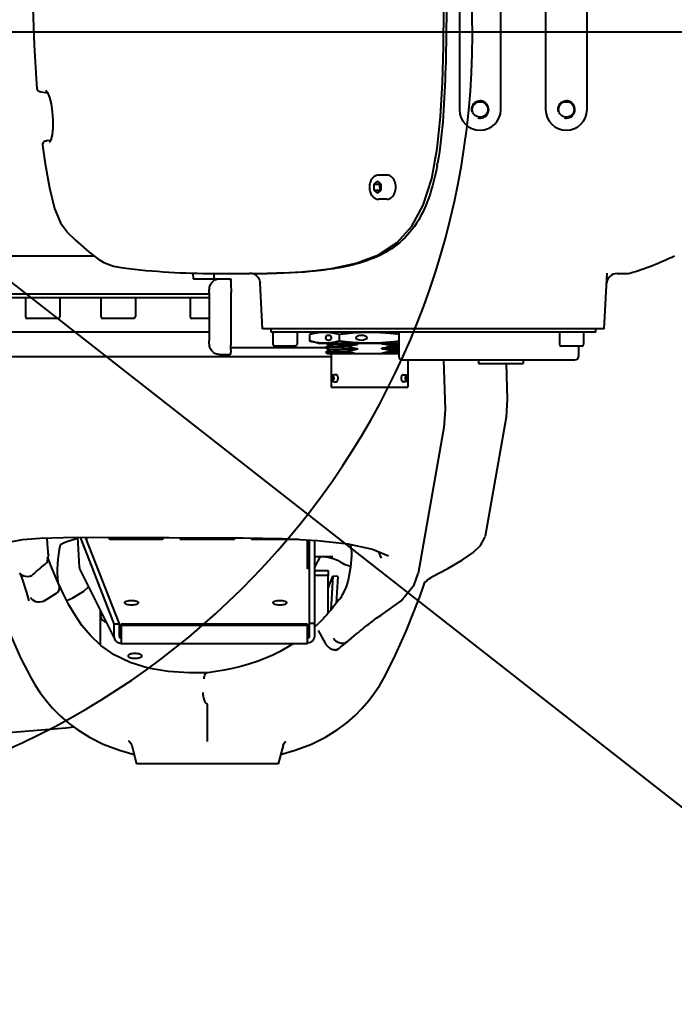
# Model space of a CAD drawing. Header units: millimetres. Extents: x 4086 to 10416, y 123 to 1549.
# Drawn here: x 9407.38 to 9439.56, y 545.85 to 593.84 of the extents above; entities that cross this region are included whole.
import ezdxf

# ---------------------------------------------------------------- set-up
doc = ezdxf.new("R2010")
doc.units = ezdxf.units.MM
doc.linetypes.add('CENTER', pattern=[0.6, 0.375, -0.075, 0.075, -0.075])
for name, color, linetype in [('中心线', 7, 'Continuous'), ('多重引线', 7, 'Continuous'), ('尺寸标注', 7, 'Continuous'), ('运动范围', 7, 'Continuous')]:
    doc.layers.add(name, color=color, linetype=linetype)
doc.styles.add('思源黑', font='SourceHanSansCN-Normal.ttf')
doc.dimstyles.new('STANDARD_1_6比例中六', dxfattribs={"dimtxt": 10, "dimasz": 8, "dimexe": 2, "dimexo": 1.5, "dimtad": 1, "dimdec": 1, "dimlfac": 6, "dimdsep": 46, "dimtxsty": '思源黑', "dimcen": 0.09, "dimclrd": 256, "dimclre": 256, "dimadec": 0, "dimazin": 0, "dimtp": 0.01, "dimtm": 0.01, "dimtfac": 1, "dimtdec": 1, "dimtofl": 0, "dimtmove": 0, "dimatfit": 3, "dimfxl": 1, "dimtolj": 1, "dimlwd": -1, "dimlwe": -1, "dimarcsym": 0})
doc.dimstyles.new('尺寸标注_1_6比例中六弯折', dxfattribs={"dimtxt": 10, "dimasz": 8, "dimexe": 2, "dimexo": 1.5, "dimgap": 1, "dimtad": 1, "dimtih": 1, "dimtoh": 1, "dimdec": 1, "dimlfac": 6, "dimdsep": 46, "dimtxsty": '思源黑', "dimcen": 0.09, "dimadec": 0, "dimazin": 0, "dimtp": 0.01, "dimtm": 0.01, "dimtfac": 1, "dimtdec": 1, "dimtofl": 0, "dimtmove": 0, "dimatfit": 3, "dimfxl": 1, "dimtolj": 1, "dimarcsym": 0})

# ---------------------------------------------------------------- blocks, each defined once
blk = doc.blocks.new('*D873')
at = {"layer": 'Defpoints', "color": 0}
for p in [(9391.173, 593.233), (9581.13, 444.663)]:
    blk.add_point(p, dxfattribs=at)
at = {"layer": '尺寸标注', "color": 0, "linetype": 'CENTER'}
for p, q in [((9391.083, 593.233), (9391.263, 593.233)), ((9391.173, 593.143), (9391.173, 593.323))]:
    blk.add_line(p, q, dxfattribs=at)
at = {"layer": '尺寸标注', "color": 0, "linetype": 'CENTER', "lineweight": -2}
for p in [(9587.431, 439.735), (9656.765, 423.526)]:
    blk.add_line(p, (9608.155, 423.526), dxfattribs=at)
at = {"layer": '尺寸标注', "color": 0}
blk.add_solid([(9588.253, 440.785), (9586.61, 438.684), (9581.13, 444.663)], dxfattribs=at)
at = {"layer": '尺寸标注', "color": 0, "insert": (9632.96, 429.703), "char_height": 10, "attachment_point": 5, "style": '思源黑'}
blk.add_mtext('\\A1;R1421.9', dxfattribs=at)
blk = doc.blocks.new('*D875')
at = {"layer": 'Defpoints', "color": 0}
for p in [(9437.508, 663.682), (9332.86, 603.515), (9333.455, 603.41), (9396.08, 593.233), (9396.685, 593.233)]:
    blk.add_point(p, dxfattribs=at)
at = {"layer": '尺寸标注'}
for p, q in [((9331.382, 603.775), (9306.163, 608.222)), ((9398.185, 593.233), (9477.494, 593.233))]:
    blk.add_line(p, q, dxfattribs=at)
blk.add_arc((9391.173, 593.233), 84.321, 5.43799, 164.56201, dxfattribs=at)
for points in [[(9308.593, 615.972), (9311.195, 615.385), (9308.133, 607.875)], [(9473.783, 601.16), (9476.447, 601.287), (9475.494, 593.233)]]:
    blk.add_solid(points, dxfattribs=at)
at = {"layer": '尺寸标注', "color": 0, "insert": (9399.038, 683.136), "char_height": 10, "attachment_point": 5, "rotation": 355, "style": '思源黑'}
blk.add_mtext('+170%%D', dxfattribs=at)
blk = doc.blocks.new('*D876')
at = {"layer": 'Defpoints', "color": 0}
for p in [(9396.08, 593.233), (9396.685, 593.233), (9333.455, 583.055), (9332.86, 582.95), (9357.77, 515.796)]:
    blk.add_point(p, dxfattribs=at)
at = {"layer": '尺寸标注'}
for p, q in [((9398.185, 593.233), (9477.506, 593.233)), ((9331.382, 582.69), (9306.151, 578.241))]:
    blk.add_line(p, q, dxfattribs=at)
blk.add_arc((9391.173, 593.233), 84.333, 195.43722, 354.56278, dxfattribs=at)
for points in [[(9476.459, 585.178), (9473.795, 585.305), (9475.506, 593.233)], [(9311.183, 571.078), (9308.582, 570.491), (9308.121, 578.588)]]:
    blk.add_solid(points, dxfattribs=at)
at = {"layer": '尺寸标注', "color": 0, "insert": (9398.007, 515.123), "char_height": 10, "attachment_point": 5, "rotation": 5, "style": '思源黑'}
blk.add_mtext('-170%%D', dxfattribs=at)
blk = doc.blocks.new('*D880')
at = {"layer": 'Defpoints', "color": 0}
for p in [(9420.668, 617.837), (9391.173, 593.143)]:
    blk.add_point(p, dxfattribs=at)
at = {"layer": '尺寸标注', "color": 0, "linetype": 'CENTER', "lineweight": -2}
for p in [(9426.802, 622.973), (9532.955, 677.327)]:
    blk.add_line(p, (9491.722, 677.327), dxfattribs=at)
at = {"layer": '尺寸标注', "color": 0, "linetype": 'CENTER'}
for p, q in [((9391.083, 593.143), (9391.263, 593.143)), ((9391.173, 593.053), (9391.173, 593.233))]:
    blk.add_line(p, q, dxfattribs=at)
at = {"layer": '尺寸标注', "color": 0}
blk.add_solid([(9425.946, 623.995), (9427.658, 621.95), (9420.668, 617.837)], dxfattribs=at)
at = {"layer": '尺寸标注', "color": 0, "insert": (9512.839, 683.511), "char_height": 10, "attachment_point": 5, "style": '思源黑'}
blk.add_mtext('\\A1;R230.8', dxfattribs=at)

msp = doc.modelspace()

# ---------------------------------------------------------------- linework, layer by layer
at = {"layer": '中心线', "linetype": 'CENTER', "ltscale": 20}
msp.add_line((9391.173, 593.233), (9551.36, 593.233), dxfattribs=at)
at = {"layer": '多重引线'}
msp.add_arc((9391.173, 593.143), 38.468, 189.95, 169.8488, dxfattribs=at)
at = {"layer": '尺寸标注'}
msp.add_line((9581.13, 444.663), (9391.263, 593.233), dxfattribs=at)
at = {"layer": '运动范围', "linetype": 'Continuous'}
for p, q in [((9428.994, 602.985), (9428.994, 589.417)), ((9431.029, 589.417), (9431.029, 602.985)), ((9433.234, 602.985), (9433.234, 589.417)), ((9435.269, 589.417), (9435.269, 602.985)), ((9408.29, 590.337), (9408.341, 590.305)), ((9408.434, 590.283), (9408.432, 590.283)), ((9408.447, 590.282), (9408.434, 590.283)), ((9408.434, 590.283), (9408.661, 590.253)), ((9408.661, 590.253), (9408.755, 590.24)), ((9408.677, 590.367), (9408.677, 590.366)), ((9408.7, 587.873), (9408.703, 587.873)), ((9408.906, 587.902), (9408.703, 587.873)), ((9408.703, 587.873), (9408.717, 587.874)), ((9408.905, 587.898), (9408.857, 587.811)), ((9408.512, 587.715), (9408.512, 587.67)), ((9408.857, 587.811), (9408.874, 587.814)), ((9408.874, 587.814), (9408.874, 587.814)), ((9425.436, 586.194), (9425.031, 586.194)), ((9424.973, 585.894), (9424.787, 585.747)), ((9424.787, 585.747), (9424.787, 585.454)), ((9424.787, 585.747), (9425.088, 585.747)), ((9424.787, 585.454), (9425.088, 585.454)), ((9424.787, 585.454), (9424.973, 585.307)), ((9425.159, 585.747), (9424.973, 585.894)), ((9424.973, 585.307), (9425.159, 585.454)), ((9425.123, 585.776), (9425.088, 585.747)), ((9425.088, 585.747), (9425.088, 585.454)), ((9425.088, 585.454), (9425.123, 585.426)), ((9425.159, 585.454), (9425.159, 585.747)), ((9425.436, 585.007), (9425.031, 585.007)), ((9409.724, 583.399), (9409.721, 583.402)), ((9411.069, 582.209), (9403.782, 582.209)), ((9411.286, 582.044), (9411.295, 582.038)), ((9412.002, 581.722), (9412.473, 581.635)), ((9412.473, 581.635), (9412.49, 581.633)), ((9415.896, 581.381), (9415.906, 581.106)), ((9416.952, 581.361), (9418.69, 581.361)), ((9418.774, 581.361), (9418.689, 581.361)), ((9418.814, 581.361), (9418.774, 581.361)), ((9418.912, 581.328), (9419.013, 581.267)), ((9419.581, 581.366), (9419.547, 581.366)), ((9419.708, 581.368), (9419.581, 581.366)), ((9436.117, 578.647), (9436.26, 581.37)), ((9436.742, 581.361), (9437.232, 581.361)), ((9415.906, 581.106), (9417.759, 581.106)), ((9417.759, 581.106), (9417.759, 580.94)), ((9419.18, 581.038), (9419.209, 580.893)), ((9419.327, 578.647), (9419.209, 580.893)), ((9416.703, 580.343), (9404.317, 580.343)), ((9407.67, 580.173), (9404.525, 580.173)), ((9407.67, 580.173), (9407.67, 579.241)), ((9416.703, 580.173), (9407.672, 580.173)), ((9409.366, 580.173), (9409.366, 579.241)), ((9411.384, 580.173), (9411.384, 579.241)), ((9413.08, 580.173), (9413.08, 579.241)), ((9415.765, 580.173), (9415.765, 579.241)), ((9416.703, 580.428), (9416.703, 578.053)), ((9417.775, 578.053), (9417.775, 580.428)), ((9409.281, 579.156), (9407.755, 579.156)), ((9412.995, 579.156), (9411.469, 579.156)), ((9416.703, 579.156), (9415.85, 579.156)), ((9416.703, 578.477), (9406.098, 578.477)), ((9436.117, 578.647), (9419.327, 578.647)), ((9419.751, 578.477), (9419.751, 578.647)), ((9435.693, 578.477), (9419.751, 578.477)), ((9419.835, 578.477), (9419.835, 577.884)), ((9421.023, 578.477), (9421.023, 577.884)), ((9422.06, 578.477), (9421.629, 578.362)), ((9421.629, 578.362), (9421.629, 578.054)), ((9422.432, 578.467), (9422.431, 578.467)), ((9422.445, 578.467), (9422.432, 578.467)), ((9423.107, 578.054), (9423.107, 578.362)), ((9426.026, 578.477), (9426.026, 577.29)), ((9433.912, 578.477), (9433.912, 577.884)), ((9435.099, 578.477), (9435.099, 577.884)), ((9435.693, 578.477), (9435.693, 578.647)), ((9420.938, 577.799), (9419.92, 577.799)), ((9422.06, 577.939), (9421.629, 578.054)), ((9422.06, 577.939), (9426.026, 577.939)), ((9422.43, 577.949), (9422.431, 577.949)), ((9422.591, 577.832), (9422.431, 577.739)), ((9422.455, 577.939), (9422.591, 577.861)), ((9422.591, 577.831), (9422.591, 577.861)), ((9422.592, 577.832), (9422.591, 577.832)), ((9423.569, 577.779), (9423.569, 577.756)), ((9423.981, 577.909), (9423.981, 577.879)), ((9425.188, 577.933), (9425.22, 577.939)), ((9425.188, 577.903), (9425.188, 577.933)), ((9425.207, 577.933), (9425.2, 577.933)), ((9425.255, 577.934), (9425.207, 577.933)), ((9425.269, 577.934), (9425.255, 577.934)), ((9425.285, 577.935), (9425.269, 577.934)), ((9425.368, 577.936), (9425.339, 577.936)), ((9425.402, 577.937), (9425.368, 577.936)), ((9425.442, 577.938), (9425.402, 577.937)), ((9425.495, 577.939), (9425.442, 577.938)), ((9425.599, 577.793), (9425.599, 577.817)), ((9435.015, 577.799), (9433.997, 577.799)), ((9434.845, 577.799), (9434.845, 577.29)), ((9405.021, 577.29), (9422.7, 577.29)), ((9417.224, 577.375), (9417.728, 577.375)), ((9422.431, 577.714), (9417.769, 577.714)), ((9422.43, 577.738), (9422.431, 577.739)), ((9422.43, 577.738), (9422.43, 577.714)), ((9422.43, 577.714), (9422.431, 577.713)), ((9422.43, 577.499), (9422.431, 577.5)), ((9422.43, 577.499), (9422.43, 577.475)), ((9422.43, 577.475), (9422.431, 577.474)), ((9422.431, 577.713), (9422.591, 577.621)), ((9422.591, 577.592), (9422.431, 577.5)), ((9422.431, 577.474), (9422.491, 577.439)), ((9422.491, 577.439), (9424.257, 577.439)), ((9422.591, 577.592), (9422.591, 577.622)), ((9422.592, 577.593), (9422.591, 577.592)), ((9422.7, 577.396), (9422.7, 575.785)), ((9423.569, 577.54), (9423.569, 577.516)), ((9423.981, 577.67), (9423.981, 577.64)), ((9424.564, 577.429), (9424.584, 577.429)), ((9424.912, 577.439), (9426.026, 577.439)), ((9425.188, 577.663), (9425.188, 577.693)), ((9425.188, 577.454), (9425.248, 577.455)), ((9425.188, 577.439), (9425.188, 577.454)), ((9425.248, 577.455), (9425.254, 577.455)), ((9425.254, 577.455), (9425.319, 577.457)), ((9425.319, 577.457), (9425.323, 577.457)), ((9425.323, 577.457), (9425.531, 577.461)), ((9425.531, 577.461), (9425.534, 577.461)), ((9425.599, 577.554), (9425.599, 577.578)), ((9426.029, 577.443), (9426, 577.442)), ((9426.195, 577.121), (9434.675, 577.121)), ((9426.469, 577.121), (9426.469, 575.785)), ((9428.211, 577.121), (9428.296, 574.683)), ((9429.927, 577.121), (9429.927, 576.942)), ((9429.927, 576.942), (9432.131, 576.942)), ((9431.288, 576.942), (9431.349, 575.192)), ((9432.131, 577.121), (9432.131, 576.942)), ((9422.952, 576.384), (9422.825, 576.384)), ((9426.216, 576.384), (9426.343, 576.384)), ((9422.825, 576.048), (9422.952, 576.048)), ((9426.343, 576.048), (9426.216, 576.048)), ((9422.7, 575.785), (9426.469, 575.785)), ((9431.349, 575.192), (9431.287, 574.307)), ((9428.296, 574.683), (9428.234, 573.798)), ((9431.287, 574.307), (9430.256, 568.462)), ((9428.234, 573.798), (9426.97, 566.628)), ((9410.226, 568.402), (9410.319, 566.937)), ((9412.039, 564.146), (9410.374, 568.403)), ((9412.289, 564.161), (9410.63, 568.404)), ((9410.677, 568.404), (9410.677, 568.284)), ((9411.024, 568.406), (9412.771, 568.4)), ((9411.754, 568.403), (9411.754, 568.386)), ((9414.383, 568.301), (9411.839, 568.301)), ((9412.771, 568.4), (9414.737, 568.389)), ((9414.468, 568.391), (9414.468, 568.386)), ((9414.737, 568.389), (9416.613, 568.373)), ((9417.885, 568.301), (9415.341, 568.301)), ((9416.613, 568.373), (9418.374, 568.374)), ((9418.374, 568.374), (9420.28, 568.342)), ((9421.074, 568.301), (9418.843, 568.301)), ((9421.531, 566.848), (9421.531, 568.278)), ((9421.616, 568.273), (9421.616, 563.528)), ((9421.871, 568.26), (9421.871, 563.528)), ((9408.795, 567.581), (9408.783, 567.69)), ((9423.629, 568.059), (9423.673, 567.838)), ((9423.673, 567.838), (9423.69, 567.676)), ((9423.69, 567.676), (9423.692, 567.493)), ((9425.014, 567.696), (9425.157, 567.377)), ((9408.749, 567.364), (9408.749, 567.365)), ((9408.924, 567.022), (9408.768, 567.405)), ((9408.795, 567.581), (9408.795, 567.581)), ((9421.531, 567.453), (9421.616, 567.453)), ((9422.146, 567.453), (9421.871, 566.929)), ((9421.871, 567.453), (9422.775, 567.453)), ((9422.276, 567.453), (9422.567, 567.428)), ((9422.567, 567.428), (9422.847, 567.351)), ((9422.847, 567.351), (9422.926, 567.318)), ((9422.925, 567.318), (9423.036, 567.262)), ((9423.036, 567.262), (9423.141, 567.198)), ((9423.141, 567.198), (9423.331, 567.089)), ((9425.157, 567.381), (9425.157, 567.377)), ((9425.505, 567.491), (9425.507, 567.489)), ((9410.357, 566.792), (9412.07, 563.376)), ((9421.871, 566.775), (9422.549, 566.775)), ((9422.549, 566.775), (9422.549, 566.521)), ((9423.331, 567.089), (9423.652, 566.98)), ((9407.411, 566.619), (9407.512, 566.343)), ((9407.448, 566.571), (9407.463, 566.542)), ((9407.463, 566.542), (9407.463, 566.542)), ((9407.512, 566.343), (9407.728, 565.688)), ((9409.279, 566.174), (9409.252, 566.662)), ((9409.252, 566.662), (9409.252, 566.661)), ((9422.549, 566.521), (9421.871, 566.521)), ((9422.549, 564.679), (9422.549, 566.521)), ((9422.549, 565.909), (9422.777, 566.493)), ((9422.777, 566.493), (9422.671, 564.823)), ((9423.028, 566.478), (9422.777, 566.493)), ((9423.028, 566.478), (9422.945, 565.168)), ((9427.389, 566.272), (9427.433, 566.312)), ((9427.433, 566.312), (9427.479, 566.35)), ((9427.479, 566.35), (9427.613, 566.437)), ((9427.613, 566.437), (9427.646, 566.454)), ((9427.646, 566.454), (9427.646, 566.454)), ((9409.538, 565.612), (9409.326, 566.064)), ((9409.998, 565.432), (9410.54, 565.758)), ((9410.54, 565.758), (9410.771, 565.965)), ((9423.398, 565.904), (9423.268, 565.627)), ((9423.424, 565.969), (9423.398, 565.904)), ((9423.424, 565.969), (9423.424, 565.97)), ((9427.197, 565.908), (9427.295, 566.194)), ((9407.728, 565.688), (9407.829, 565.335)), ((9407.829, 565.335), (9407.841, 565.283)), ((9408.632, 565.301), (9409.193, 565.663)), ((9409.699, 565.298), (9409.998, 565.432)), ((9423.071, 565.324), (9422.969, 565.2)), ((9423.084, 565.338), (9423.071, 565.324)), ((9423.181, 565.445), (9423.084, 565.338)), ((9423.084, 565.338), (9423.084, 565.338)), ((9423.181, 565.444), (9423.165, 565.42)), ((9423.165, 565.421), (9423.165, 565.42)), ((9423.193, 565.473), (9423.181, 565.444)), ((9423.221, 565.539), (9423.193, 565.473)), ((9423.193, 565.473), (9423.193, 565.473)), ((9423.268, 565.627), (9423.221, 565.539)), ((9411.355, 563.111), (9411.355, 564.801)), ((9422.754, 564.923), (9422.693, 564.848)), ((9422.896, 565.102), (9422.754, 564.923)), ((9422.969, 565.2), (9422.896, 565.102)), ((9426.797, 564.827), (9426.807, 564.854)), ((9426.807, 564.854), (9426.926, 565.161)), ((9411.355, 564.595), (9411.458, 564.595)), ((9422.312, 564.416), (9422.149, 564.251)), ((9422.391, 564.501), (9422.312, 564.416)), ((9422.403, 564.515), (9422.391, 564.501)), ((9424.831, 564.358), (9424.94, 564.441)), ((9425.214, 564.625), (9425.213, 564.624)), ((9412.039, 564.146), (9412.289, 564.161)), ((9412.039, 563.509), (9412.039, 564.146)), ((9412.289, 563.524), (9412.289, 564.161)), ((9412.373, 564.066), (9412.373, 564.132)), ((9421.531, 564.132), (9412.373, 564.132)), ((9412.373, 564.066), (9412.373, 563.189)), ((9421.531, 564.066), (9412.373, 564.066)), ((9421.531, 564.066), (9421.531, 564.132)), ((9421.531, 563.189), (9421.531, 564.066)), ((9421.871, 564.166), (9421.616, 564.166)), ((9422.049, 564.154), (9421.871, 563.987)), ((9421.897, 564.116), (9421.888, 564.108)), ((9422.049, 564.154), (9422.087, 564.191)), ((9422.149, 564.251), (9422.087, 564.191)), ((9422.054, 563.829), (9422.4, 563.196)), ((9412.373, 563.189), (9421.531, 563.189)), ((9422.943, 562.839), (9423.094, 562.955)), ((9423.094, 562.955), (9423.097, 562.957)), ((9423.097, 562.957), (9423.173, 563.017)), ((9423.476, 563.264), (9423.475, 563.263)), ((9422.943, 562.838), (9422.943, 562.838)), ((9407.949, 561.48), (9407.95, 561.479)), ((9416.581, 561.749), (9416.587, 561.749)), ((9416.731, 561.768), (9416.583, 561.749)), ((9425.277, 561.48), (9425.276, 561.479)), ((9416.613, 558.376), (9416.613, 560.206)), ((9412.894, 558.182), (9413.136, 557.277)), ((9420.332, 558.182), (9420.09, 557.277)), ((9412.294, 557.94), (9413.013, 557.738)), ((9420.09, 557.277), (9413.136, 557.277))]:
    msp.add_line(p, q, dxfattribs=at)
for points in [[(9408.018, 596.201), (9408.038, 594.39), (9408.1, 592.583), (9408.195, 590.937), (9408.23, 590.454)], [(9427.634, 586.021), (9427.903, 587.495), (9428.066, 589.076), (9428.158, 590.74), (9428.207, 592.503), (9428.227, 594.384), (9428.232, 596.201)], [(9408.23, 590.454), (9408.245, 590.396), (9408.29, 590.337)], [(9408.341, 590.305), (9408.381, 590.293), (9408.421, 590.285), (9408.432, 590.283)], [(9408.672, 590.364), (9408.753, 590.245), (9408.846, 590.012), (9408.928, 589.69), (9408.987, 589.31), (9409.016, 588.907), (9409.013, 588.517), (9408.977, 588.176), (9408.916, 587.927), (9408.905, 587.898)], [(9408.591, 587.837), (9408.541, 587.789), (9408.512, 587.715)], [(9408.7, 587.873), (9408.676, 587.868), (9408.638, 587.859), (9408.591, 587.837)], [(9408.512, 587.67), (9408.64, 586.756), (9408.846, 585.577), (9409.097, 584.552), (9409.395, 583.843), (9409.72, 583.403)], [(9418.814, 581.362), (9420.02, 581.378), (9421.406, 581.45), (9422.709, 581.6), (9423.919, 581.862), (9425.018, 582.283), (9425.941, 582.892), (9426.66, 583.687), (9427.222, 584.724), (9427.634, 586.021)], [(9409.724, 583.399), (9410.128, 582.998), (9410.8, 582.412), (9411.295, 582.038)], [(9411.286, 582.044), (9411.526, 581.898), (9412.002, 581.722)], [(9419.013, 581.267), (9419.109, 581.169), (9419.18, 581.038)], [(9425.193, 577.933), (9425.192, 577.933), (9425.191, 577.933), (9425.19, 577.933), (9425.189, 577.933), (9425.188, 577.933)], [(9425.2, 577.933), (9425.198, 577.933), (9425.196, 577.933), (9425.193, 577.933)], [(9425.339, 577.936), (9425.315, 577.935), (9425.304, 577.935), (9425.294, 577.935), (9425.285, 577.935)], [(9407.017, 568.196), (9407.52, 568.298), (9408.372, 568.367), (9409.547, 568.399), (9411.024, 568.406)], [(9408.783, 567.69), (9408.754, 568.083), (9408.745, 568.377)], [(9409.536, 568.127), (9409.76, 568.216), (9410.13, 568.324), (9410.23, 568.344)], [(9420.28, 568.342), (9422.015, 568.253), (9423.518, 568.084), (9424.722, 567.818), (9425.507, 567.489)], [(9427.646, 566.454), (9428.431, 566.866), (9429.151, 567.292), (9429.671, 567.66), (9430.026, 568), (9430.242, 568.398), (9430.257, 568.464)], [(9409.252, 566.661), (9409.254, 566.844), (9409.264, 567.087), (9409.282, 567.322), (9409.309, 567.558), (9409.349, 567.817), (9409.378, 567.965), (9409.397, 568.04), (9409.407, 568.074), (9409.409, 568.08)], [(9409.4, 568.049), (9409.43, 568.071), (9409.536, 568.127)], [(9423.692, 567.493), (9423.649, 566.941), (9423.531, 566.295), (9423.424, 565.97)], [(9408.567, 567.034), (9408.545, 567.022), (9408.527, 567.009)], [(9409.328, 566.06), (9409.139, 566.504), (9408.924, 567.022)], [(9407.925, 566.494), (9407.955, 566.508), (9407.979, 566.526)], [(9425.213, 564.624), (9426.132, 565.286), (9426.766, 566.066), (9426.97, 566.628)], [(9427.289, 566.176), (9427.294, 566.181), (9427.389, 566.272)], [(9426.925, 565.157), (9427.062, 565.528), (9427.197, 565.908)], [(9416.589, 561.749), (9415.722, 561.741), (9414.682, 561.807), (9413.704, 561.977), (9412.811, 562.257), (9412.032, 562.635), (9411.382, 563.085), (9410.864, 563.572), (9410.45, 564.07), (9410.107, 564.572), (9409.809, 565.084), (9409.538, 565.612)], [(9422.693, 564.848), (9422.642, 564.788), (9422.599, 564.737), (9422.557, 564.688), (9422.516, 564.641), (9422.477, 564.596), (9422.439, 564.554), (9422.403, 564.515)], [(9425.276, 561.479), (9425.795, 562.488), (9426.376, 563.796), (9426.797, 564.827)], [(9424.697, 564.257), (9424.77, 564.312), (9424.83, 564.357)], [(9424.94, 564.441), (9425.145, 564.582), (9425.214, 564.625)], [(9423.829, 563.559), (9423.942, 563.654), (9424.036, 563.733), (9424.126, 563.809), (9424.214, 563.881), (9424.3, 563.951), (9424.383, 564.017)], [(9424.383, 564.017), (9424.464, 564.081), (9424.542, 564.141), (9424.62, 564.199), (9424.697, 564.257)], [(9406.85, 563.796), (9407.431, 562.488), (9407.95, 561.479)], [(9423.475, 563.263), (9423.567, 563.339), (9423.693, 563.444), (9423.829, 563.559)], [(9420.845, 563.189), (9420.545, 563), (9420.189, 562.8), (9419.821, 562.617), (9419.442, 562.452), (9419.053, 562.303), (9418.655, 562.172), (9418.249, 562.058), (9417.84, 561.961), (9417.433, 561.879), (9417.025, 561.811), (9416.731, 561.768)], [(9423.173, 563.017), (9423.363, 563.171), (9423.476, 563.264)], [(9407.949, 561.48), (9408.147, 561.145), (9408.403, 560.761), (9408.685, 560.387), (9409.001, 560.018), (9409.356, 559.656), (9409.766, 559.296), (9410.243, 558.94), (9410.812, 558.588), (9411.497, 558.247), (9412.294, 557.94)], [(9420.213, 557.738), (9420.932, 557.94), (9421.729, 558.247), (9422.414, 558.588), (9422.983, 558.94), (9423.46, 559.296), (9423.87, 559.656), (9424.225, 560.018), (9424.541, 560.387), (9424.823, 560.761), (9425.079, 561.145), (9425.277, 561.48)], [(9416.613, 560.206), (9416.612, 560.207), (9416.607, 560.209)], [(9412.764, 558.386), (9412.755, 558.391), (9412.779, 558.373), (9412.841, 558.3), (9412.894, 558.182)], [(9420.332, 558.182), (9420.381, 558.294), (9420.445, 558.37), (9420.469, 558.39)]]:
    msp.add_lwpolyline(points, dxfattribs=at)
for centre in [(9430.011, 589.417), (9434.251, 589.417)]:
    msp.add_circle(centre, 0.382, dxfattribs=at)
for centre, radius, start, end in [((9391.173, 593.233), 241.156, 190, 28.46611), ((9430.011, 589.417), 0.424, 255, 195), ((9434.251, 589.417), 0.424, 255, 195), ((9430.011, 589.417), 1.018, 180, 0), ((9434.251, 589.417), 1.018, 180, 0), ((9413.281, 589.391), 14.872, 349.4475, 349.8038), ((9433.563, 594.403), 13.568, 286.3172, 296.2526), ((9416.952, 618.037), 36.676, 262.998, 270), ((9437.684, 580.569), 20.765, 177.7791, 178.4484), ((9418.83, 632.596), 51.235, 269.9823, 270.8018), ((9436.742, 580.852), 0.509, 90, 177), ((9437.232, 581.869), 0.509, 270, 286.3172), ((9407.755, 579.241), 0.0848, 180, 270), ((9409.281, 579.241), 0.0848, 270, 0), ((9411.469, 579.241), 0.0848, 180, 270), ((9412.995, 579.241), 0.0848, 270, 0), ((9415.85, 579.241), 0.0848, 180, 270), ((9410.39, 578.008), 7.384, 357.7209, 358.5529), ((9408.427, 578.052), 9.348, 358.5842, 0.0064), ((9419.92, 577.884), 0.0848, 180, 270), ((9420.938, 577.884), 0.0848, 270, 0), ((9422.968, 693.804), 115.923, 271.09715, 271.51336), ((9423.14, 701.218), 123.426, 271.14186, 271.34157), ((9423.499, 684.597), 106.824, 271.12636, 271.3571), ((9433.997, 577.884), 0.0848, 180, 270), ((9435.015, 577.884), 0.0848, 270, 0), ((9412.26, 577.935), 5.513, 356.6997, 357.7076), ((9422.656, 577.396), 0.0431, 0, 90), ((9422.968, 693.598), 115.926, 271.09716, 271.51337), ((9422.968, 693.57), 115.928, 271.09716, 271.51335), ((9423.538, 670.295), 92.856, 271.23205, 271.53778), ((9423.139, 700.995), 123.442, 271.1419, 271.34157), ((9423.498, 684.413), 106.88, 271.12642, 271.35703), ((9424.41, 636.061), 58.64, 271.43493, 271.55353), ((9426.195, 577.29), 0.17, 180, 270), ((9434.675, 577.29), 0.17, 270, 0), ((9426.281, 576.274), 0.138, 146.8101, 150.9194), ((9411.839, 568.386), 0.0848, 180, 270), ((9414.383, 568.386), 0.0848, 270, 0), ((9415.341, 568.386), 0.0848, 180.9478, 270), ((9417.885, 568.386), 0.0848, 270, 351.4103), ((9418.843, 568.386), 0.0848, 192.9499, 270), ((9408.46, 567.539), 0.338, 328.9451, 336.5749), ((9408.478, 567.336), 0.295, 6.258, 11.2025), ((9408.463, 567.538), 0.334, 336.5802, 340.1221), ((9437.425, 533.637), 44.144, 130.8902, 131.8385), ((9407.729, 566.892), 0.419, 213.7751, 222.7072), ((9408.296, 565.655), 0.426, 209.0234, 218.2327), ((9411.725, 564.605), 0.372, 252.0111, 255.7059), ((9415.687, 570.813), 9.133, 312.6032, 312.7635), ((9422.885, 563.231), 0.347, 286.4202, 300.2102), ((9422.89, 563.22), 0.335, 300.266, 307.4602), ((9391.173, 761.731), 203.52, 271.6952, 275.32293)]:
    msp.add_arc(centre, radius, start, end, dxfattribs=at)
for centre, major_axis, ratio in [((9422.568, 578.206), (0.134, 0), 1), ((9424.184, 578.206), (0.267, 0), 0.5)]:
    msp.add_ellipse(centre, major_axis=major_axis, ratio=ratio, dxfattribs=at)
for points, knots in [([(9428.362, 596.201), (9428.362, 594.621), (9428.358, 592.251), (9428.222, 589.099), (9428.057, 587.53), (9427.918, 586.758)], [0, 0, 0, 0, 31053.568824, 46564.023107, 61989.898831, 61989.898831, 61989.898831, 61989.898831]), ([(9427.902, 586.667), (9427.801, 586.126), (9427.549, 585.083), (9426.88, 583.67), (9425.859, 582.63), (9424.66, 582.022), (9423.428, 581.684), (9421.78, 581.437), (9420.535, 581.383), (9419.708, 581.368)], [0, 0, 0, 0, 20262.626871, 39426.084477, 56811.163094, 72876.095804, 88385.074386, 103704.205664, 134191.245098, 134191.245098, 134191.245098, 134191.245098]), ([(9425.031, 586.194), (9425, 586.194), (9424.937, 586.186), (9424.848, 586.15), (9424.768, 586.092), (9424.675, 585.989), (9424.595, 585.823), (9424.574, 585.676), (9424.574, 585.601)], [0, 0, 0, 0, 13351.104227, 26909.079146, 40863.565113, 55358.648303, 86005.317197, 118340.064148, 118340.064148, 118340.064148, 118340.064148]), ([(9425.791, 585.94), (9425.772, 585.978), (9425.728, 586.047), (9425.642, 586.13), (9425.542, 586.182), (9425.47, 586.194), (9425.436, 586.194)], [0, 0, 0, 0, 22786.186552, 43937.065644, 63633.804292, 82461.157969, 82461.157969, 82461.157969, 82461.157969]), ([(9425.87, 585.601), (9425.87, 585.631), (9425.863, 585.747), (9425.831, 585.863), (9425.791, 585.94)], [0, 0, 0, 0, 11982.557361, 46532.165107, 46532.165107, 46532.165107, 46532.165107]), ([(9424.574, 585.601), (9424.574, 585.525), (9424.595, 585.378), (9424.675, 585.212), (9424.768, 585.109), (9424.848, 585.052), (9424.937, 585.015), (9425, 585.007), (9425.031, 585.007)], [0, 0, 0, 0, 32352.048847, 63014.839059, 77517.473313, 91479.22996, 105044.314259, 118402.569516, 118402.569516, 118402.569516, 118402.569516]), ([(9425.088, 585.601), (9425.088, 585.616), (9425.091, 585.674), (9425.11, 585.731), (9425.133, 585.768)], [0, 0, 0, 0, 12110.171257, 46510.62626, 46510.62626, 46510.62626, 46510.62626]), ([(9425.133, 585.433), (9425.126, 585.445), (9425.099, 585.497), (9425.088, 585.556), (9425.088, 585.601)], [0, 0, 0, 0, 11114.512373, 46516.58145, 46516.58145, 46516.58145, 46516.58145]), ([(9425.791, 585.261), (9425.804, 585.286), (9425.851, 585.393), (9425.87, 585.512), (9425.87, 585.601)], [0, 0, 0, 0, 11254.121641, 46543.116152, 46543.116152, 46543.116152, 46543.116152]), ([(9425.436, 585.007), (9425.47, 585.007), (9425.542, 585.019), (9425.642, 585.072), (9425.728, 585.154), (9425.772, 585.223), (9425.791, 585.261)], [0, 0, 0, 0, 18840.553604, 38551.101707, 59716.809757, 82518.971787, 82518.971787, 82518.971787, 82518.971787]), ([(9416.709, 580.598), (9416.712, 580.627), (9416.719, 580.689), (9416.754, 580.814), (9416.847, 580.96), (9417.019, 581.078), (9417.156, 581.106), (9417.224, 581.106)], [0, 0, 0, 0, 10763.275475, 22865.879245, 47804.771483, 72837.831954, 97889.704996, 97889.704996, 97889.704996, 97889.704996]), ([(9417.728, 581.106), (9417.731, 581.106), (9417.737, 581.097), (9417.741, 581.08), (9417.747, 581.051), (9417.75, 581.028), (9417.752, 581.015)], [0, 0, 0, 0, 7298.789847, 23098.03126, 48173.947448, 82308.010661, 82308.010661, 82308.010661, 82308.010661]), ([(9417.752, 581.015), (9417.756, 580.979), (9417.763, 580.897), (9417.773, 580.701), (9417.775, 580.541), (9417.775, 580.428)], [0, 0, 0, 0, 11422.820199, 26269.106283, 62066.555094, 62066.555094, 62066.555094, 62066.555094]), ([(9416.703, 580.428), (9416.703, 580.443), (9416.704, 580.5), (9416.706, 580.557), (9416.709, 580.598)], [0, 0, 0, 0, 12417.290642, 46412.347476, 46412.347476, 46412.347476, 46412.347476]), ([(9422.431, 578.467), (9422.364, 578.469), (9422.229, 578.467), (9422.028, 578.447), (9421.828, 578.412), (9421.696, 578.38), (9421.629, 578.362)], [0, 0, 0, 0, 20493.915713, 41059.489017, 61779.816318, 82700.031032, 82700.031032, 82700.031032, 82700.031032]), ([(9423.107, 578.362), (9422.998, 578.391), (9422.833, 578.428), (9422.611, 578.458), (9422.5, 578.465), (9422.445, 578.467)], [0, 0, 0, 0, 31397.752606, 46928.636162, 62385.009889, 62385.009889, 62385.009889, 62385.009889]), ([(9426.026, 578.367), (9425.784, 578.399), (9425.42, 578.437), (9424.932, 578.464), (9424.566, 578.47), (9424.2, 578.463), (9423.713, 578.434), (9423.349, 578.394), (9423.107, 578.362)], [0, 0, 0, 0, 29734.729875, 44603.76029, 59472.795403, 74341.834394, 89210.863584, 118945.66372, 118945.66372, 118945.66372, 118945.66372]), ([(9416.709, 577.883), (9416.708, 577.896), (9416.704, 577.953), (9416.703, 578.01), (9416.703, 578.053)], [0, 0, 0, 0, 10661.170994, 46496.127945, 46496.127945, 46496.127945, 46496.127945]), ([(9417.224, 577.375), (9417.156, 577.375), (9417.019, 577.403), (9416.847, 577.521), (9416.754, 577.667), (9416.719, 577.792), (9416.712, 577.854), (9416.709, 577.883)], [0, 0, 0, 0, 25107.676366, 50203.240245, 75198.516786, 87326.667306, 98111.84607, 98111.84607, 98111.84607, 98111.84607]), ([(9421.629, 578.054), (9421.695, 578.036), (9421.828, 578.005), (9422.028, 577.969), (9422.229, 577.949), (9422.363, 577.947), (9422.43, 577.949)], [0, 0, 0, 0, 20925.916102, 41651.942698, 62223.179691, 82722.670716, 82722.670716, 82722.670716, 82722.670716]), ([(9423.569, 577.756), (9423.487, 577.754), (9423.367, 577.751), (9423.21, 577.748), (9423.101, 577.745), (9423, 577.743), (9422.905, 577.74), (9422.818, 577.738), (9422.74, 577.735), (9422.669, 577.733), (9422.608, 577.73), (9422.555, 577.727), (9422.517, 577.725), (9422.491, 577.723), (9422.475, 577.722), (9422.462, 577.721), (9422.451, 577.72), (9422.443, 577.719), (9422.438, 577.718), (9422.435, 577.717), (9422.433, 577.716), (9422.432, 577.716), (9422.431, 577.715), (9422.43, 577.715), (9422.43, 577.714)], [0, 0, 0, 0, 88073.997344, 129130.7455, 167948.571222, 204348.105189, 238168.622372, 269252.554754, 297458.663776, 322663.08469, 344745.709058, 363610.67119, 379175.087128, 385695.086441, 391365.049952, 396180.579916, 400137.864765, 403234.340469, 404459.890933, 405471.266833, 406270.976207, 406864.332371, 407264.915091, 407519.268405, 407519.268405, 407519.268405, 407519.268405]), ([(9422.431, 577.949), (9422.488, 577.95), (9422.601, 577.957), (9422.828, 577.987), (9422.996, 578.024), (9423.107, 578.054)], [0, 0, 0, 0, 15461.274104, 30995.909062, 62405.271671, 62405.271671, 62405.271671, 62405.271671]), ([(9422.431, 577.739), (9422.432, 577.74), (9422.433, 577.74), (9422.437, 577.742), (9422.445, 577.743), (9422.456, 577.744), (9422.471, 577.746), (9422.49, 577.747), (9422.512, 577.749), (9422.537, 577.75), (9422.577, 577.753), (9422.636, 577.755), (9422.715, 577.758), (9422.807, 577.761), (9422.873, 577.763), (9422.907, 577.764)], [0, 0, 0, 0, 985.29146, 2393.206339, 6516.545928, 12405.382502, 20059.088668, 29467.688812, 40618.975767, 53499.003313, 68086.363332, 102280.745833, 142987.995097, 189937.061521, 242826.748609, 242826.748609, 242826.748609, 242826.748609]), ([(9422.591, 577.861), (9422.591, 577.861), (9422.591, 577.862), (9422.594, 577.863), (9422.599, 577.865), (9422.608, 577.866), (9422.621, 577.868), (9422.637, 577.869), (9422.656, 577.871), (9422.679, 577.872), (9422.706, 577.874), (9422.735, 577.876), (9422.782, 577.878), (9422.848, 577.881), (9422.936, 577.884), (9422.999, 577.886), (9423.032, 577.887)], [0, 0, 0, 0, 548.749205, 1479.980243, 4810.499175, 10206.944594, 17692.890371, 27262.249402, 38901.792781, 52595.974608, 68323.320819, 86053.284898, 105754.129958, 150934.424025, 203538.054606, 263193.182165, 263193.182165, 263193.182165, 263193.182165]), ([(9423.032, 577.857), (9423.001, 577.856), (9422.94, 577.854), (9422.855, 577.851), (9422.782, 577.848), (9422.728, 577.845), (9422.69, 577.843), (9422.667, 577.842), (9422.647, 577.84), (9422.63, 577.839), (9422.616, 577.837), (9422.605, 577.836), (9422.598, 577.834), (9422.594, 577.833), (9422.593, 577.833), (9422.592, 577.832)], [0, 0, 0, 0, 52707.601457, 99520.916498, 140142.24273, 174303.27809, 188894.470378, 201792.484085, 212975.995505, 222431.299453, 230146.651556, 236112.75055, 240329.691312, 241791.053972, 242834.437104, 242834.437104, 242834.437104, 242834.437104]), ([(9422.907, 577.764), (9423.009, 577.767), (9423.229, 577.773), (9423.45, 577.777), (9423.569, 577.779)], [0, 0, 0, 0, 21407.856745, 46707.787184, 46707.787184, 46707.787184, 46707.787184]), ([(9423.981, 577.909), (9423.807, 577.906), (9423.557, 577.901), (9423.241, 577.893), (9423.099, 577.889), (9423.032, 577.887)], [0, 0, 0, 0, 34358.508449, 49345.630854, 62434.187548, 62434.187548, 62434.187548, 62434.187548]), ([(9423.032, 577.857), (9423.099, 577.859), (9423.241, 577.862), (9423.467, 577.868), (9423.717, 577.874), (9423.891, 577.877), (9423.981, 577.879)], [0, 0, 0, 0, 17359.923464, 37238.277956, 59211.376976, 82810.689468, 82810.689468, 82810.689468, 82810.689468]), ([(9423.107, 578.054), (9423.349, 578.022), (9423.713, 577.982), (9424.2, 577.954), (9424.566, 577.946), (9424.932, 577.952), (9425.42, 577.979), (9425.784, 578.018), (9426.026, 578.049)], [0, 0, 0, 0, 29737.47976, 44607.848908, 59478.227858, 74348.60293, 89218.973304, 118956.382796, 118956.382796, 118956.382796, 118956.382796]), ([(9423.981, 577.879), (9423.946, 577.873), (9423.877, 577.858), (9423.774, 577.834), (9423.671, 577.808), (9423.603, 577.789), (9423.569, 577.779)], [0, 0, 0, 0, 20708.941587, 41417.876216, 62127.066037, 82835.857865, 82835.857865, 82835.857865, 82835.857865]), ([(9423.569, 577.756), (9423.671, 577.729), (9423.808, 577.699), (9423.946, 577.675), (9423.981, 577.67)], [0, 0, 0, 0, 35045.43468, 46729.266103, 46729.266103, 46729.266103, 46729.266103]), ([(9423.815, 577.939), (9423.829, 577.936), (9423.857, 577.931), (9423.898, 577.923), (9423.939, 577.916), (9423.967, 577.911), (9423.981, 577.909)], [0, 0, 0, 0, 20709.727418, 41419.040527, 62128.993696, 82838.540907, 82838.540907, 82838.540907, 82838.540907]), ([(9425.599, 577.817), (9425.497, 577.843), (9425.36, 577.874), (9425.222, 577.897), (9425.188, 577.903)], [0, 0, 0, 0, 35076.573106, 46770.785849, 46770.785849, 46770.785849, 46770.785849]), ([(9425.188, 577.693), (9425.222, 577.7), (9425.361, 577.728), (9425.497, 577.764), (9425.599, 577.793)], [0, 0, 0, 0, 11695.831227, 46778.071076, 46778.071076, 46778.071076, 46778.071076]), ([(9417.764, 577.617), (9417.762, 577.583), (9417.758, 577.524), (9417.751, 577.455), (9417.744, 577.413), (9417.739, 577.393), (9417.735, 577.381), (9417.73, 577.375), (9417.728, 577.375)], [0, 0, 0, 0, 48996.454477, 85897.761902, 99280.104885, 109102.711918, 115360.421175, 118490.241588, 118490.241588, 118490.241588, 118490.241588]), ([(9423.569, 577.516), (9423.487, 577.515), (9423.367, 577.512), (9423.21, 577.509), (9423.101, 577.506), (9423, 577.503), (9422.905, 577.501), (9422.818, 577.498), (9422.74, 577.496), (9422.669, 577.493), (9422.608, 577.491), (9422.555, 577.488), (9422.517, 577.486), (9422.491, 577.484), (9422.475, 577.483), (9422.462, 577.482), (9422.451, 577.48), (9422.443, 577.479), (9422.438, 577.478), (9422.435, 577.478), (9422.433, 577.477), (9422.432, 577.476), (9422.431, 577.476), (9422.43, 577.475), (9422.43, 577.475)], [0, 0, 0, 0, 88087.770116, 129152.82087, 167974.872924, 204382.057003, 238209.103697, 269296.334481, 297508.597344, 322717.60911, 344802.789687, 363671.724279, 379239.057676, 385759.825915, 391430.473409, 396246.681479, 400204.717272, 403302.094136, 404528.17382, 405539.992323, 406339.867882, 406933.176866, 407333.591156, 407587.836297, 407587.836297, 407587.836297, 407587.836297]), ([(9422.431, 577.5), (9422.432, 577.5), (9422.433, 577.501), (9422.436, 577.502), (9422.441, 577.503), (9422.449, 577.504), (9422.459, 577.505), (9422.472, 577.507), (9422.486, 577.508), (9422.503, 577.509), (9422.531, 577.511), (9422.57, 577.513), (9422.624, 577.515), (9422.686, 577.518), (9422.757, 577.52), (9422.835, 577.523), (9422.921, 577.525), (9423.014, 577.528), (9423.151, 577.531), (9423.337, 577.535), (9423.489, 577.539), (9423.569, 577.54)], [0, 0, 0, 0, 464.361882, 1095.284809, 2872.946736, 5348.619427, 8525.695955, 12404.371134, 16981.297365, 22251.350189, 28209.111309, 42165.188989, 58794.044094, 78021.019135, 99767.763005, 123939.845175, 150432.11524, 179134.438305, 209920.088994, 277209.443404, 351144.289738, 351144.289738, 351144.289738, 351144.289738]), ([(9422.591, 577.622), (9422.591, 577.622), (9422.591, 577.623), (9422.593, 577.623), (9422.595, 577.624), (9422.597, 577.625), (9422.601, 577.625), (9422.607, 577.627), (9422.617, 577.628), (9422.631, 577.629), (9422.648, 577.631), (9422.668, 577.632), (9422.69, 577.634), (9422.716, 577.635), (9422.757, 577.637), (9422.814, 577.64), (9422.891, 577.643), (9422.979, 577.646), (9423.076, 577.649), (9423.183, 577.652), (9423.299, 577.655), (9423.423, 577.658), (9423.554, 577.661), (9423.741, 577.665), (9423.884, 577.668), (9423.981, 577.67)], [0, 0, 0, 0, 257.251973, 678.466615, 1310.907136, 2167.580518, 3253.45274, 4570.45015, 7899.121187, 12152.821928, 17327.397803, 23417.542047, 30415.8418, 38310.289743, 47087.973805, 67240.77233, 90754.446166, 117478.003815, 147251.099033, 179884.266575, 215176.989045, 252909.349107, 292844.964932, 334738.014522, 423335.511015, 423335.511015, 423335.511015, 423335.511015]), ([(9423.981, 577.64), (9423.886, 577.638), (9423.704, 577.634), (9423.481, 577.629), (9423.315, 577.625), (9423.201, 577.622), (9423.095, 577.619), (9422.998, 577.617), (9422.911, 577.614), (9422.833, 577.611), (9422.766, 577.608), (9422.716, 577.605), (9422.682, 577.603), (9422.661, 577.602), (9422.642, 577.6), (9422.627, 577.599), (9422.614, 577.598), (9422.604, 577.596), (9422.597, 577.595), (9422.594, 577.594), (9422.592, 577.593), (9422.592, 577.593)], [0, 0, 0, 0, 71718.907188, 138149.711376, 168887.065785, 197725.694929, 224497.087071, 249042.411968, 271216.868661, 290891.10874, 307947.190085, 322288.611334, 328412.980965, 333828.509355, 338528.420115, 342506.198143, 345755.971674, 348275.433607, 350067.21666, 350693.855081, 351146.443518, 351146.443518, 351146.443518, 351146.443518]), ([(9423.981, 577.64), (9423.946, 577.633), (9423.808, 577.605), (9423.671, 577.569), (9423.569, 577.54)], [0, 0, 0, 0, 11684.452946, 46732.563267, 46732.563267, 46732.563267, 46732.563267]), ([(9424.257, 577.439), (9424.282, 577.439), (9424.334, 577.438), (9424.436, 577.433), (9424.513, 577.429), (9424.564, 577.429)], [0, 0, 0, 0, 15626.23788, 31253.204999, 62504.346454, 62504.346454, 62504.346454, 62504.346454]), ([(9424.584, 577.429), (9424.612, 577.429), (9424.666, 577.43), (9424.775, 577.435), (9424.857, 577.439), (9424.912, 577.439)], [0, 0, 0, 0, 15630.305456, 31260.164751, 62519.155317, 62519.155317, 62519.155317, 62519.155317]), ([(9425.599, 577.578), (9425.497, 577.604), (9425.36, 577.634), (9425.222, 577.658), (9425.188, 577.663)], [0, 0, 0, 0, 35082.459185, 46778.633808, 46778.633808, 46778.633808, 46778.633808]), ([(9425.188, 577.454), (9425.222, 577.461), (9425.361, 577.489), (9425.497, 577.524), (9425.599, 577.554)], [0, 0, 0, 0, 11697.793461, 46785.919037, 46785.919037, 46785.919037, 46785.919037]), ([(9422.767, 576.074), (9422.759, 576.082), (9422.744, 576.102), (9422.73, 576.136), (9422.721, 576.175), (9422.719, 576.216), (9422.722, 576.258), (9422.73, 576.296), (9422.745, 576.331), (9422.759, 576.351), (9422.768, 576.359)], [0, 0, 0, 0, 17524.211921, 36339.640705, 56556.530062, 77636.187576, 98699.942279, 118874.922713, 137639.719061, 155130.156789, 155130.156789, 155130.156789, 155130.156789]), ([(9422.788, 576.317), (9422.785, 576.317), (9422.777, 576.315), (9422.768, 576.309), (9422.759, 576.3), (9422.75, 576.284), (9422.742, 576.263), (9422.737, 576.235), (9422.737, 576.206), (9422.74, 576.178), (9422.747, 576.152), (9422.757, 576.135), (9422.766, 576.124), (9422.773, 576.119), (9422.78, 576.115), (9422.785, 576.115), (9422.788, 576.115)], [0, 0, 0, 0, 10828.998632, 22797.618519, 36589.224656, 52461.370713, 79860.374321, 110453.454706, 142410.799826, 173680.647404, 202321.579582, 226855.270562, 237397.594288, 246852.559444, 255438.762923, 263511.5063, 263511.5063, 263511.5063, 263511.5063]), ([(9422.768, 576.359), (9422.775, 576.366), (9422.789, 576.376), (9422.809, 576.383), (9422.82, 576.384), (9422.825, 576.384)], [0, 0, 0, 0, 31134.256456, 46705.099726, 62481.662055, 62481.662055, 62481.662055, 62481.662055]), ([(9422.788, 576.115), (9422.791, 576.115), (9422.798, 576.116), (9422.808, 576.122), (9422.817, 576.132), (9422.826, 576.147), (9422.833, 576.169), (9422.838, 576.196), (9422.839, 576.225), (9422.836, 576.254), (9422.828, 576.279), (9422.819, 576.297), (9422.81, 576.307), (9422.803, 576.313), (9422.796, 576.316), (9422.79, 576.317), (9422.788, 576.317)], [0, 0, 0, 0, 10829.824056, 22799.356233, 36592.013615, 52465.369503, 79866.461559, 110461.873856, 142421.654877, 173693.885954, 202337.001243, 226872.562268, 237415.689567, 246871.375414, 255458.233363, 263531.592072, 263531.592072, 263531.592072, 263531.592072]), ([(9422.795, 576.298), (9422.796, 576.299), (9422.799, 576.303), (9422.803, 576.307), (9422.806, 576.31)], [0, 0, 0, 0, 12514.665315, 46744.330388, 46744.330388, 46744.330388, 46744.330388]), ([(9423.003, 576.349), (9423, 576.354), (9422.992, 576.364), (9422.98, 576.375), (9422.966, 576.382), (9422.957, 576.384), (9422.952, 576.384)], [0, 0, 0, 0, 24264.857962, 45763.169868, 64995.676487, 82878.381283, 82878.381283, 82878.381283, 82878.381283]), ([(9423.033, 576.263), (9423.03, 576.279), (9423.023, 576.309), (9423.011, 576.337), (9423.003, 576.349)], [0, 0, 0, 0, 25075.164059, 46750.813478, 46750.813478, 46750.813478, 46750.813478]), ([(9426.16, 576.341), (9426.156, 576.333), (9426.147, 576.314), (9426.139, 576.284), (9426.134, 576.25), (9426.132, 576.216), (9426.134, 576.181), (9426.139, 576.148), (9426.147, 576.118), (9426.156, 576.099), (9426.16, 576.091)], [0, 0, 0, 0, 17223.846251, 36284.215263, 56667.590004, 77738.904166, 98810.509148, 119195.073056, 138258.008351, 155485.236173, 155485.236173, 155485.236173, 155485.236173]), ([(9426.216, 576.384), (9426.212, 576.384), (9426.202, 576.382), (9426.189, 576.375), (9426.176, 576.364), (9426.169, 576.355), (9426.165, 576.349)], [0, 0, 0, 0, 17923.725488, 37198.756238, 58743.147211, 83059.664239, 83059.664239, 83059.664239, 83059.664239]), ([(9426.381, 576.317), (9426.377, 576.317), (9426.37, 576.315), (9426.36, 576.309), (9426.352, 576.3), (9426.343, 576.284), (9426.335, 576.263), (9426.33, 576.235), (9426.329, 576.206), (9426.333, 576.178), (9426.34, 576.152), (9426.349, 576.135), (9426.358, 576.124), (9426.365, 576.119), (9426.373, 576.115), (9426.378, 576.115), (9426.381, 576.115)], [0, 0, 0, 0, 10855.532569, 22853.47877, 36678.878024, 52589.915076, 80056.053557, 110724.095155, 142759.744302, 174106.211355, 202817.321462, 227411.126534, 237979.281768, 247457.414113, 256064.656082, 264157.179835, 264157.179835, 264157.179835, 264157.179835]), ([(9426.343, 576.384), (9426.349, 576.384), (9426.36, 576.383), (9426.38, 576.375), (9426.394, 576.366), (9426.402, 576.358)], [0, 0, 0, 0, 15825.780481, 31415.69242, 62638.550259, 62638.550259, 62638.550259, 62638.550259]), ([(9426.362, 576.31), (9426.363, 576.309), (9426.367, 576.305), (9426.371, 576.301), (9426.373, 576.298)], [0, 0, 0, 0, 10934.87001, 46857.934831, 46857.934831, 46857.934831, 46857.934831]), ([(9426.381, 576.115), (9426.384, 576.115), (9426.391, 576.116), (9426.401, 576.122), (9426.409, 576.132), (9426.418, 576.147), (9426.426, 576.169), (9426.431, 576.196), (9426.432, 576.225), (9426.428, 576.254), (9426.421, 576.279), (9426.412, 576.297), (9426.403, 576.307), (9426.396, 576.313), (9426.388, 576.316), (9426.383, 576.317), (9426.381, 576.317)], [0, 0, 0, 0, 10856.358227, 22855.216975, 36681.66777, 52593.914994, 80062.142513, 110732.516681, 142770.602416, 174119.453639, 202832.747475, 227428.423119, 237997.382152, 247476.235391, 256084.132015, 264177.271275, 264177.271275, 264177.271275, 264177.271275]), ([(9426.402, 576.358), (9426.41, 576.35), (9426.424, 576.33), (9426.438, 576.295), (9426.447, 576.256), (9426.45, 576.215), (9426.447, 576.174), (9426.438, 576.135), (9426.423, 576.1), (9426.409, 576.081), (9426.401, 576.073)], [0, 0, 0, 0, 17567.759205, 36429.943918, 56697.071803, 77829.111806, 98945.209479, 119170.324298, 137981.750755, 155515.651838, 155515.651838, 155515.651838, 155515.651838]), ([(9422.825, 576.048), (9422.82, 576.048), (9422.809, 576.049), (9422.788, 576.056), (9422.774, 576.066), (9422.767, 576.074)], [0, 0, 0, 0, 15789.696346, 31344.061949, 62495.728997, 62495.728997, 62495.728997, 62495.728997]), ([(9422.795, 576.134), (9422.792, 576.139), (9422.786, 576.151), (9422.779, 576.17), (9422.775, 576.192), (9422.774, 576.216), (9422.775, 576.239), (9422.779, 576.261), (9422.786, 576.281), (9422.792, 576.293), (9422.795, 576.298)], [0, 0, 0, 0, 16641.900303, 35545.444094, 56116.49349, 77567.953681, 99019.413871, 119590.463267, 138494.007058, 155135.907361, 155135.907361, 155135.907361, 155135.907361]), ([(9422.806, 576.122), (9422.805, 576.123), (9422.801, 576.126), (9422.798, 576.13), (9422.795, 576.134)], [0, 0, 0, 0, 10909.727271, 46750.193556, 46750.193556, 46750.193556, 46750.193556]), ([(9422.952, 576.048), (9422.957, 576.048), (9422.966, 576.049), (9422.98, 576.056), (9422.992, 576.068), (9423, 576.077), (9423.003, 576.082)], [0, 0, 0, 0, 17888.457065, 37125.750607, 58627.798874, 82896.472246, 82896.472246, 82896.472246, 82896.472246]), ([(9423.003, 576.082), (9423.011, 576.094), (9423.023, 576.122), (9423.03, 576.152), (9423.033, 576.168)], [0, 0, 0, 0, 21677.132348, 46757.053587, 46757.053587, 46757.053587, 46757.053587]), ([(9423.033, 576.168), (9423.035, 576.184), (9423.037, 576.216), (9423.035, 576.248), (9423.033, 576.263)], [0, 0, 0, 0, 23377.376869, 46754.395945, 46754.395945, 46754.395945, 46754.395945]), ([(9426.16, 576.091), (9426.161, 576.09), (9426.162, 576.087), (9426.164, 576.084), (9426.165, 576.082)], [0, 0, 0, 0, 11944.601757, 46858.592187, 46858.592187, 46858.592187, 46858.592187]), ([(9426.165, 576.082), (9426.169, 576.077), (9426.176, 576.068), (9426.189, 576.056), (9426.202, 576.049), (9426.212, 576.048), (9426.216, 576.048)], [0, 0, 0, 0, 24323.171763, 45873.148849, 65151.875419, 83077.556295, 83077.556295, 83077.556295, 83077.556295]), ([(9426.401, 576.073), (9426.393, 576.065), (9426.38, 576.056), (9426.359, 576.049), (9426.349, 576.048), (9426.343, 576.048)], [0, 0, 0, 0, 31219.247805, 46832.596889, 62652.226613, 62652.226613, 62652.226613, 62652.226613]), ([(9426.373, 576.134), (9426.372, 576.133), (9426.369, 576.128), (9426.365, 576.124), (9426.362, 576.122)], [0, 0, 0, 0, 12546.646632, 46863.78586, 46863.78586, 46863.78586, 46863.78586]), ([(9426.373, 576.298), (9426.376, 576.293), (9426.383, 576.281), (9426.389, 576.261), (9426.393, 576.239), (9426.394, 576.216), (9426.393, 576.192), (9426.389, 576.17), (9426.383, 576.151), (9426.376, 576.139), (9426.373, 576.134)], [0, 0, 0, 0, 16682.445448, 35632.044493, 56253.211735, 77756.934742, 99260.657749, 119881.82499, 138831.424035, 155513.869484, 155513.869484, 155513.869484, 155513.869484]), ([(9421.616, 566.97), (9421.616, 566.943), (9421.6, 566.889), (9421.555, 566.855), (9421.531, 566.848)], [0, 0, 0, 0, 24516.724694, 47013.725451, 47013.725451, 47013.725451, 47013.725451]), ([(9407.925, 566.494), (9407.881, 566.479), (9407.707, 566.441), (9407.51, 566.511), (9407.421, 566.607)], [0, 0, 0, 0, 12328.169367, 46586.335841, 46586.335841, 46586.335841, 46586.335841]), ([(9409.193, 565.663), (9409.257, 565.704), (9409.362, 565.828), (9409.357, 565.993), (9409.328, 566.06)], [0, 0, 0, 0, 23848.781079, 46658.421115, 46658.421115, 46658.421115, 46658.421115]), ([(9408.632, 565.302), (9408.528, 565.234), (9408.27, 565.172), (9408.033, 565.299), (9407.96, 565.391)], [0, 0, 0, 0, 23954.587446, 46642.356039, 46642.356039, 46642.356039, 46642.356039]), ([(9412.543, 565.189), (9412.543, 565.206), (9412.564, 565.233), (9412.602, 565.256), (9412.663, 565.28), (9412.757, 565.3), (9412.882, 565.308), (9413.006, 565.3), (9413.101, 565.28), (9413.162, 565.256), (9413.2, 565.233), (9413.221, 565.206), (9413.221, 565.189)], [0, 0, 0, 0, 13031.864044, 22471.68832, 34067.027256, 62705.831058, 95715.357675, 128724.884292, 157363.688095, 168959.02703, 178398.851306, 191430.71535, 191430.71535, 191430.71535, 191430.71535]), ([(9419.835, 565.189), (9419.835, 565.206), (9419.857, 565.233), (9419.894, 565.256), (9419.955, 565.28), (9420.05, 565.3), (9420.175, 565.308), (9420.299, 565.3), (9420.394, 565.28), (9420.455, 565.256), (9420.493, 565.233), (9420.514, 565.206), (9420.514, 565.189)], [0, 0, 0, 0, 13096.303894, 22582.806131, 34235.481599, 63015.898312, 96188.650152, 129361.401992, 158141.818705, 169794.494173, 179280.996411, 192377.300304, 192377.300304, 192377.300304, 192377.300304]), ([(9413.221, 565.189), (9413.221, 565.172), (9413.2, 565.145), (9413.162, 565.122), (9413.101, 565.098), (9413.006, 565.078), (9412.882, 565.07), (9412.757, 565.078), (9412.663, 565.098), (9412.602, 565.122), (9412.564, 565.145), (9412.543, 565.172), (9412.543, 565.189)], [0, 0, 0, 0, 13034.610802, 22476.424732, 34074.207644, 62719.047715, 95735.531829, 128752.015943, 157396.856014, 168994.638927, 178436.452857, 191471.063658, 191471.063658, 191471.063658, 191471.063658]), ([(9420.514, 565.189), (9420.514, 565.172), (9420.493, 565.145), (9420.455, 565.122), (9420.394, 565.098), (9420.299, 565.078), (9420.175, 565.07), (9420.05, 565.078), (9419.955, 565.098), (9419.894, 565.122), (9419.857, 565.145), (9419.835, 565.172), (9419.835, 565.189)], [0, 0, 0, 0, 13099.051181, 22587.543458, 34242.663375, 63029.117523, 96208.828204, 129388.538885, 158174.993032, 169830.11295, 179318.605226, 192417.656407, 192417.656407, 192417.656407, 192417.656407]), ([(9411.355, 564.595), (9411.355, 564.521), (9411.406, 564.367), (9411.538, 564.275), (9411.61, 564.251)], [0, 0, 0, 0, 23335.116346, 46773.277365, 46773.277365, 46773.277365, 46773.277365]), ([(9412.07, 563.376), (9412.096, 563.324), (9412.186, 563.231), (9412.312, 563.206), (9412.373, 563.21)], [0, 0, 0, 0, 22967.834891, 46835.32789, 46835.32789, 46835.32789, 46835.32789]), ([(9412.297, 563.49), (9412.304, 563.477), (9412.326, 563.454), (9412.358, 563.448), (9412.373, 563.449)], [0, 0, 0, 0, 22967.112029, 46833.853853, 46833.853853, 46833.853853, 46833.853853]), ([(9421.616, 563.528), (9421.616, 563.508), (9421.597, 563.465), (9421.553, 563.449), (9421.531, 563.449)], [0, 0, 0, 0, 23045.463925, 47126.493688, 47126.493688, 47126.493688, 47126.493688]), ([(9421.871, 563.528), (9421.871, 563.487), (9421.853, 563.402), (9421.776, 563.296), (9421.664, 563.226), (9421.575, 563.21), (9421.531, 563.21)], [0, 0, 0, 0, 20289.376923, 40934.387223, 62076.140911, 83565.402479, 83565.402479, 83565.402479, 83565.402479]), ([(9423.475, 563.263), (9423.387, 563.19), (9423.097, 563.152), (9422.885, 563.324), (9422.806, 563.433)], [0, 0, 0, 0, 21664.709929, 47180.094585, 47180.094585, 47180.094585, 47180.094585]), ([(9413.391, 562.576), (9413.391, 562.593), (9413.369, 562.62), (9413.331, 562.642), (9413.271, 562.667), (9413.176, 562.686), (9413.051, 562.694), (9412.927, 562.686), (9412.832, 562.667), (9412.771, 562.642), (9412.733, 562.62), (9412.712, 562.593), (9412.712, 562.576)], [0, 0, 0, 0, 13058.650321, 22517.877635, 34137.050149, 62834.719431, 95912.095307, 128989.471183, 157687.140465, 169306.31298, 178765.540293, 191824.190614, 191824.190614, 191824.190614, 191824.190614]), ([(9412.712, 562.576), (9412.712, 562.558), (9412.733, 562.531), (9412.771, 562.509), (9412.832, 562.484), (9412.927, 562.465), (9413.051, 562.457), (9413.176, 562.465), (9413.271, 562.484), (9413.331, 562.509), (9413.369, 562.531), (9413.391, 562.558), (9413.391, 562.576)], [0, 0, 0, 0, 13058.851135, 22518.223912, 34137.575104, 62835.685695, 95913.57023, 128991.454765, 157689.565356, 169308.916548, 178768.289324, 191827.14046, 191827.14046, 191827.14046, 191827.14046]), ([(9416.458, 561.458), (9416.458, 561.495), (9416.465, 561.595), (9416.511, 561.739), (9416.581, 561.748)], [0, 0, 0, 0, 15984.728389, 47027.06116, 47027.06116, 47027.06116, 47027.06116]), ([(9416.388, 560.783), (9416.388, 560.657), (9416.415, 560.455), (9416.527, 560.237), (9416.607, 560.209)], [0, 0, 0, 0, 28145.411839, 47061.109133, 47061.109133, 47061.109133, 47061.109133])]:
    msp.add_open_spline(points, degree=3, knots=knots, dxfattribs=at)
for points in [[(9423.569, 577.516), (9423.687, 577.486), (9423.807, 577.46), (9423.927, 577.439)], [(9408.567, 567.034), (9408.645, 567.069), (9408.715, 567.137), (9408.748, 567.216)], [(9408.748, 567.216), (9408.768, 567.263), (9408.777, 567.318), (9408.771, 567.369)], [(9408.795, 567.581), (9408.801, 567.529), (9408.795, 567.474), (9408.777, 567.424)], [(9410.319, 566.937), (9410.322, 566.887), (9410.335, 566.836), (9410.357, 566.792)], [(9412.039, 563.509), (9412.039, 563.464), (9412.049, 563.417), (9412.07, 563.376)], [(9412.289, 563.524), (9412.289, 563.512), (9412.292, 563.501), (9412.297, 563.49)], [(9422.4, 563.197), (9422.484, 563.043), (9422.649, 562.908), (9422.823, 562.886)], [(9422.823, 562.886), (9422.876, 562.88), (9422.931, 562.883), (9422.983, 562.898)]]:
    msp.add_open_spline(points, degree=3, dxfattribs=at)

# ---------------------------------------------------------------- dimensions: what is measured, and where the dimension line sits
at = {"layer": '尺寸标注', "linetype": 'Continuous'}
dim = msp.add_angular_dim_2l(base=(9437.508, 663.682), line1=((9396.08, 593.233), (9396.685, 593.233)), line2=((9333.455, 603.41), (9332.86, 603.515)), text='+170%%D', dimstyle='STANDARD_1_6比例中六', dxfattribs=at)
dim.commit()
dim.dimension.update_dxf_attribs({"geometry": '*D875', "text_midpoint": (9399.038, 683.136)})
at = {"layer": '尺寸标注', "linetype": 'CENTER'}
dim = msp.add_radius_dim(center=(9391.173, 593.143), mpoint=(9420.668, 617.837), dimstyle='尺寸标注_1_6比例中六弯折', override={"dimtxsty": '思源黑'}, dxfattribs=at)
dim.commit()
dim.dimension.update_dxf_attribs({"geometry": '*D880', "text_midpoint": (9512.839, 677.327), "dimtype": 164})
at = {"layer": '尺寸标注', "linetype": 'Continuous'}
dim = msp.add_angular_dim_2l(base=(9357.77, 515.796), line1=((9333.455, 583.055), (9332.86, 582.95)), line2=((9396.08, 593.233), (9396.685, 593.233)), text='-170%%D', dimstyle='STANDARD_1_6比例中六', override={"dimtmove": 2}, dxfattribs=at)
dim.commit()
dim.dimension.update_dxf_attribs({"geometry": '*D876', "text_midpoint": (9398.007, 515.123)})
at = {"layer": '尺寸标注', "linetype": 'CENTER'}
dim = msp.add_radius_dim(center=(9391.173, 593.233), mpoint=(9581.13, 444.663), text='R1421.9', dimstyle='尺寸标注_1_6比例中六弯折', dxfattribs=at)
dim.commit()
dim.dimension.update_dxf_attribs({"geometry": '*D873', "text_midpoint": (9632.96, 423.526), "dimtype": 164})

doc.saveas('drawing.dxf')
